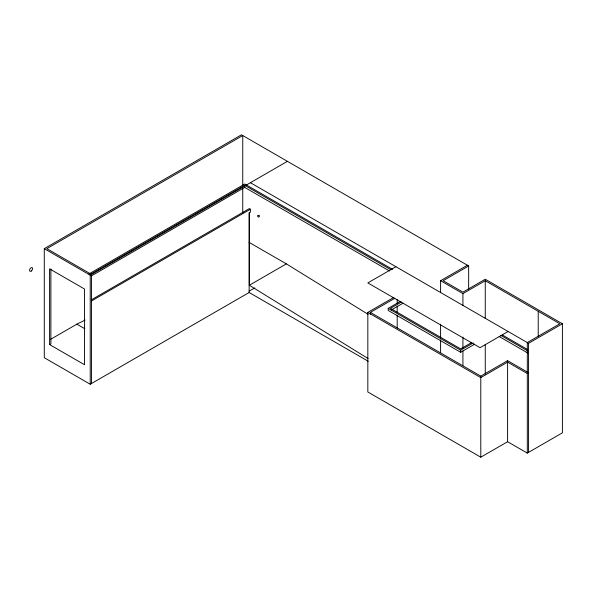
<?xml version="1.0" encoding="UTF-8"?>
<svg xmlns="http://www.w3.org/2000/svg" width="592" height="592" viewBox="0 0 592 592"><rect width="100%" height="100%" fill="white"/><g stroke="black" fill="none" stroke-linecap="round" stroke-linejoin="round"><path stroke-width="0.89" d="M368.254 361.275L249.136 292.5L90.228 384.245L44.282 357.716L44.282 248.655L241.477 134.806L468.664 265.971L468.664 289.074M88.852 274.007L244.718 184.016L392.526 269.353M90.754 274.192L244.718 185.303L391.06 269.797M44.282 248.655L90.228 275.184L287.423 161.335M91.553 275.82L244.718 187.39L389.462 270.958M91.227 299.892L249.336 208.606L250.409 209.228L250.409 212.18L249.136 212.913L249.136 292.5M91.501 300.973L250.409 209.228M50.786 339.223L76.864 324.164L85.13 320.057M49.602 344.581L84.545 364.753L84.545 289.037L49.602 268.864L49.602 344.581L50.882 343.841L50.882 269.049M368.091 358.545L249.336 285.248L286.35 263.877L368.143 314.359M254.849 287.956L249.136 291.027M395.915 266.711L367.832 282.917L480.038 347.696L508.114 331.483M468.664 265.971L443.142 280.712L462.922 292.13L485.262 279.232L562.4 323.772L562.4 432.833L527.302 453.095L507.596 441.721L480.793 457.194L367.832 391.985L367.832 312.398L393.85 297.376M370.385 314.226L370.385 312.398L394.827 298.287M474.762 344.13L460.657 352.277L388.226 310.452L388.226 308.365L400.096 301.513M401.539 301.972L390.461 308.365L460.657 348.895L471.632 342.568M440.589 292.722L440.589 280.712L467.391 265.231M391.253 310.001L403.122 303.141M440.589 280.712L462.922 293.602L485.262 280.712L559.847 323.772L527.302 342.561L527.302 453.095M388.226 308.365L460.657 350.19L473.193 342.953M250.409 182.699L528.575 343.301L562.4 323.772M370.385 312.398L480.793 376.135L507.596 360.661L528.575 372.775L527.302 373.515L507.596 362.134L480.793 377.615L367.832 312.398M502.245 334.909L527.494 349.487M500.736 335.324L527.812 350.96M499.145 336.493L527.812 353.047M249.091 242.365L286.35 263.877M76.864 324.164L84.789 328.738M538.232 311.288L538.232 336.241M528.575 343.301L528.575 452.362M507.596 360.661L507.596 441.721M485.262 280.712L485.262 318.6M485.262 344.485L485.262 374.055M480.793 376.135L480.793 457.194M462.922 293.602L462.922 305.62M462.922 337.048L462.922 348.133M462.922 350.908L462.922 365.693M460.657 350.19L460.657 352.277M440.589 324.15L440.589 338.01M440.589 339.86L440.589 352.802M397.195 299.663L397.195 303.326M397.195 306.071L397.195 312.472M397.195 315.218L397.195 328.02M249.336 212.299L249.336 285.248M244.718 185.303L244.718 187.39M242.75 185.281L242.75 135.538L46.835 248.655L91.501 274.444L91.501 383.505M242.75 188.041L242.75 212.913M90.228 275.184L90.228 384.245M257.69 215.902C259.044 219.817 260.754 213.076 257.69 215.902M31.383 270.958A2.087 1.206 -60 0 0 32.168 267.695A2.087 1.206 -60 0 0 29.667 269.752A2.087 1.206 -60 0 0 31.383 270.958"/></g></svg>
